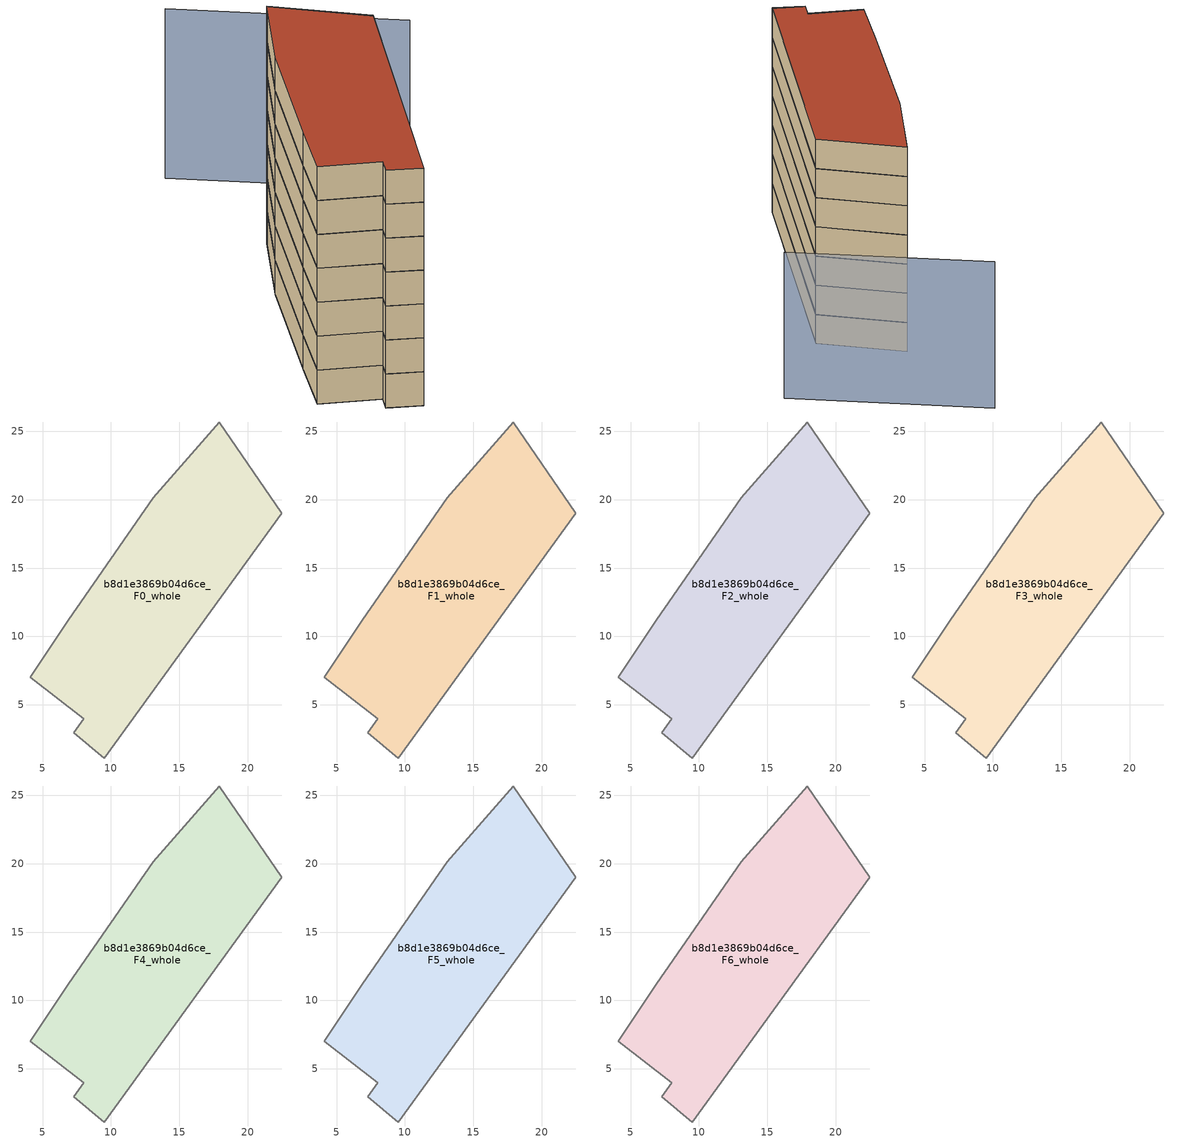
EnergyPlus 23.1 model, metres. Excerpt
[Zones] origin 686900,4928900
b8d1e3869b04d6ce_F0_whole
 floor ground (EU_floor_Construction): 9.5,1.12 22.49,19.01 17.91,25.67 13.1,20.13 6.88,11.18 4.09,7.01 8,3.99 7.27,2.96 z0
 wall adiabatic (EU_wall_Construction): 6.88,11.18 13.1,20.13 17.91,25.67 22.49,19.01 9.5,1.12 7.27,2.96 8,3.99 4.09,7.01 6.88,11.18 z0:3
b8d1e3869b04d6ce_F1_whole
 floor to b8d1e3869b04d6ce_F0_whole (EU_floor_Construction): 9.5,1.12 22.49,19.01 17.91,25.67 13.1,20.13 6.88,11.18 4.09,7.01 8,3.99 7.27,2.96 z3
 wall adiabatic (EU_wall_Construction): 6.88,11.18 13.1,20.13 17.91,25.67 22.49,19.01 9.5,1.12 7.27,2.96 8,3.99 4.09,7.01 6.88,11.18 z3:6
b8d1e3869b04d6ce_F2_whole
 floor to b8d1e3869b04d6ce_F1_whole (EU_floor_Construction): 9.5,1.12 22.49,19.01 17.91,25.67 13.1,20.13 6.88,11.18 4.09,7.01 8,3.99 7.27,2.96 z6
 wall adiabatic (EU_wall_Construction): 6.88,11.18 13.1,20.13 17.91,25.67 22.49,19.01 9.5,1.12 7.27,2.96 8,3.99 4.09,7.01 6.88,11.18 z6:9
b8d1e3869b04d6ce_F3_whole
 floor to b8d1e3869b04d6ce_F2_whole (EU_floor_Construction): 9.5,1.12 22.49,19.01 17.91,25.67 13.1,20.13 6.88,11.18 4.09,7.01 8,3.99 7.27,2.96 z9
 wall adiabatic (EU_wall_Construction): 6.88,11.18 13.1,20.13 17.91,25.67 22.49,19.01 9.5,1.12 7.27,2.96 8,3.99 4.09,7.01 6.88,11.18 z9:12
b8d1e3869b04d6ce_F4_whole
 floor to b8d1e3869b04d6ce_F3_whole (EU_floor_Construction): 9.5,1.12 22.49,19.01 17.91,25.67 13.1,20.13 6.88,11.18 4.09,7.01 8,3.99 7.27,2.96 z12
 wall adiabatic (EU_wall_Construction): 6.88,11.18 13.1,20.13 17.91,25.67 22.49,19.01 9.5,1.12 7.27,2.96 8,3.99 4.09,7.01 6.88,11.18 z12:15
b8d1e3869b04d6ce_F5_whole
 floor to b8d1e3869b04d6ce_F4_whole (EU_floor_Construction): 9.5,1.12 22.49,19.01 17.91,25.67 13.1,20.13 6.88,11.18 4.09,7.01 8,3.99 7.27,2.96 z15
 wall adiabatic (EU_wall_Construction): 6.88,11.18 13.1,20.13 17.91,25.67 22.49,19.01 9.5,1.12 7.27,2.96 8,3.99 4.09,7.01 6.88,11.18 z15:18
b8d1e3869b04d6ce_F6_whole
 floor to b8d1e3869b04d6ce_F5_whole (EU_floor_Construction): 9.5,1.12 22.49,19.01 17.91,25.67 13.1,20.13 6.88,11.18 4.09,7.01 8,3.99 7.27,2.96 z18
 wall adiabatic (EU_wall_Construction): 6.88,11.18 13.1,20.13 17.91,25.67 22.49,19.01 9.5,1.12 7.27,2.96 8,3.99 4.09,7.01 6.88,11.18 z18:21
 roof outside (EU_roof_Construction): 17.91,25.67 22.49,19.01 9.5,1.12 7.27,2.96 8,3.99 4.09,7.01 6.88,11.18 13.1,20.13 z21
shading: 30.88,23.31 19.26,37.64 z0:15
[Building]
EU S2 Campaign: North Axis=0; Terrain=City; Solar Distribution=FullExterior
[Site:Location]
Bologna: Latitude=44.5; Longitude=11.25; Time Zone=1; Elevation=37
[SizingPeriod:WeatherFileDays]
AnnualSizingPeriod: Begin Month=1; Begin Day of Month=1; End Month=12; End Day of Month=31; Day of Week for Start Day=Monday; Use Weather File Daylight Saving Period=No; Use Weather File Rain and Snow Indicators=No
[MATERIAL]
EU_InternalMass_Material: Roughness=MediumRough; Thickness=0.1; Conductivity=1; Density=1800; Specific Heat=900; Thermal Absorptance=0.9; Solar Absorptance=0.7; Visible Absorptance=0.7
[MATERIAL:NOMASS] Roughness=MediumRough; Thermal Absorptance=0.9; Solar Absorptance=0.7; Visible Absorptance=0.7
Name | Thermal Resistance
EU_wall_NoMass | 0.905828
EU_roof_NoMass | 0.37593
EU_floor_NoMass | 0.67114
[CONSTRUCTION]
EU_wall_Construction: EU_wall_NoMass
EU_roof_Construction: EU_roof_NoMass
EU_floor_Construction: EU_floor_NoMass
EU_InternalMass_Construction: EU_InternalMass_Material
[ZONE] Type=1; Multiplier=1; Ceiling Height=autocalculate; Floor Area=autocalculate; Part of Total Floor Area=Yes
Name | Volume
b8d1e3869b04d6ce_F0_whole | 543.136
b8d1e3869b04d6ce_F1_whole; b8d1e3869b04d6ce_F2_whole; b8d1e3869b04d6ce_F3_whole; b8d1e3869b04d6ce_F4_whole; b8d1e3869b04d6ce_F5_whole; b8d1e3869b04d6ce_F6_whole | 543.137
[INTERNALMASS] Construction=EU_InternalMass_Construction; Surface Area=181.046
Name | Zone or ZoneList
b8d1e3869b04d6ce_F0_whole_EU_InternalMass | b8d1e3869b04d6ce_F0_whole
b8d1e3869b04d6ce_F1_whole_EU_InternalMass | b8d1e3869b04d6ce_F1_whole
b8d1e3869b04d6ce_F2_whole_EU_InternalMass | b8d1e3869b04d6ce_F2_whole
b8d1e3869b04d6ce_F3_whole_EU_InternalMass | b8d1e3869b04d6ce_F3_whole
b8d1e3869b04d6ce_F4_whole_EU_InternalMass | b8d1e3869b04d6ce_F4_whole
b8d1e3869b04d6ce_F5_whole_EU_InternalMass | b8d1e3869b04d6ce_F5_whole
b8d1e3869b04d6ce_F6_whole_EU_InternalMass | b8d1e3869b04d6ce_F6_whole
[OTHEREQUIPMENT] Fuel Type=Electricity; Design Level Calculation Method=Watts/Area; Power per Zone Floor Area=1; Fraction Latent=0; Fraction Radiant=0; Fraction Lost=0; Carbon Dioxide Generation Rate=0; EndUse Subcategory=EU_Step8_InternalGains
Name | Zone or ZoneList or Space or SpaceList | Schedule
EU_Step8_InternalGain_b8d1e3869b04d6ce_F0_whole_f000 | b8d1e3869b04d6ce_F0_whole | EU_Step8_GainSchedule_b8d1e3869b04d6ce_F0_whole_f000
EU_Step8_InternalGain_b8d1e3869b04d6ce_F1_whole_f000 | b8d1e3869b04d6ce_F1_whole | EU_Step8_GainSchedule_b8d1e3869b04d6ce_F1_whole_f000
EU_Step8_InternalGain_b8d1e3869b04d6ce_F2_whole_f000 | b8d1e3869b04d6ce_F2_whole | EU_Step8_GainSchedule_b8d1e3869b04d6ce_F2_whole_f000
EU_Step8_InternalGain_b8d1e3869b04d6ce_F3_whole_f000 | b8d1e3869b04d6ce_F3_whole | EU_Step8_GainSchedule_b8d1e3869b04d6ce_F3_whole_f000
EU_Step8_InternalGain_b8d1e3869b04d6ce_F4_whole_f000 | b8d1e3869b04d6ce_F4_whole | EU_Step8_GainSchedule_b8d1e3869b04d6ce_F4_whole_f000
EU_Step8_InternalGain_b8d1e3869b04d6ce_F5_whole_f000 | b8d1e3869b04d6ce_F5_whole | EU_Step8_GainSchedule_b8d1e3869b04d6ce_F5_whole_f000
EU_Step8_InternalGain_b8d1e3869b04d6ce_F6_whole_f000 | b8d1e3869b04d6ce_F6_whole | EU_Step8_GainSchedule_b8d1e3869b04d6ce_F6_whole_f000
[ZONEVENTILATION:DESIGNFLOWRATE] Schedule=EU_AlwaysOn; Design Flow Rate Calculation Method=AirChanges/Hour; Air Changes per Hour=0.73129; Ventilation Type=Natural; Fan Pressure Rise=0; Fan Total Efficiency=1; Constant Term Coefficient=1; Temperature Term Coefficient=0; Velocity Term Coefficient=0; Velocity Squared Term Coefficient=0; Minimum Indoor Temperature=-100; Maximum Indoor Temperature=100; Delta Temperature=-100; Minimum Outdoor Temperature=-100; Maximum Outdoor Temperature=100; Maximum Wind Speed=40
Name | Zone or ZoneList or Space or SpaceList
EU_ConstantAir_b8d1e3869b04d6ce_F0_whole | b8d1e3869b04d6ce_F0_whole
EU_ConstantAir_b8d1e3869b04d6ce_F1_whole | b8d1e3869b04d6ce_F1_whole
EU_ConstantAir_b8d1e3869b04d6ce_F2_whole | b8d1e3869b04d6ce_F2_whole
EU_ConstantAir_b8d1e3869b04d6ce_F3_whole | b8d1e3869b04d6ce_F3_whole
EU_ConstantAir_b8d1e3869b04d6ce_F4_whole | b8d1e3869b04d6ce_F4_whole
EU_ConstantAir_b8d1e3869b04d6ce_F5_whole | b8d1e3869b04d6ce_F5_whole
EU_ConstantAir_b8d1e3869b04d6ce_F6_whole | b8d1e3869b04d6ce_F6_whole
[HVACTEMPLATE:THERMOSTAT] Constant Heating Setpoint=20; Constant Cooling Setpoint=50
EU_HeatOnly_b8d1e3869b04d6ce_F0_whole; EU_HeatOnly_b8d1e3869b04d6ce_F1_whole; EU_HeatOnly_b8d1e3869b04d6ce_F2_whole; EU_HeatOnly_b8d1e3869b04d6ce_F3_whole; EU_HeatOnly_b8d1e3869b04d6ce_F4_whole; EU_HeatOnly_b8d1e3869b04d6ce_F5_whole; EU_HeatOnly_b8d1e3869b04d6ce_F6_whole
[HVACTEMPLATE:ZONE:IDEALLOADSAIRSYSTEM] System Availability Schedule=EU_AlwaysOn; Maximum Heating Supply Air Temperature=50; Minimum Cooling Supply Air Temperature=13; Maximum Heating Supply Air Humidity Ratio=0.0156; Minimum Cooling Supply Air Humidity Ratio=0.0077; Heating Limit=NoLimit; Cooling Limit=NoLimit; Heating Availability Schedule=EU_AlwaysOn; Cooling Availability Schedule=EU_CoolingOff; Dehumidification Control Type=ConstantSensibleHeatRatio; Cooling Sensible Heat Ratio=0.7; Dehumidification Setpoint=60; Humidification Control Type=None; Humidification Setpoint=30; Outdoor Air Method=None; Outdoor Air Flow Rate per Person=0.00944; Outdoor Air Flow Rate per Zone Floor Area=0; Outdoor Air Flow Rate per Zone=0; Demand Controlled Ventilation Type=None; Outdoor Air Economizer Type=NoEconomizer; Heat Recovery Type=None; Sensible Heat Recovery Effectiveness=0.7; Latent Heat Recovery Effectiveness=0.65
Name | Template Thermostat
b8d1e3869b04d6ce_F0_whole | EU_HeatOnly_b8d1e3869b04d6ce_F0_whole
b8d1e3869b04d6ce_F1_whole | EU_HeatOnly_b8d1e3869b04d6ce_F1_whole
b8d1e3869b04d6ce_F2_whole | EU_HeatOnly_b8d1e3869b04d6ce_F2_whole
b8d1e3869b04d6ce_F3_whole | EU_HeatOnly_b8d1e3869b04d6ce_F3_whole
b8d1e3869b04d6ce_F4_whole | EU_HeatOnly_b8d1e3869b04d6ce_F4_whole
b8d1e3869b04d6ce_F5_whole | EU_HeatOnly_b8d1e3869b04d6ce_F5_whole
b8d1e3869b04d6ce_F6_whole | EU_HeatOnly_b8d1e3869b04d6ce_F6_whole
[SIZING:ZONE] Zone Cooling Design Supply Air Temperature Input Method=SupplyAirTemperature; Zone Cooling Design Supply Air Temperature=13; Zone Heating Design Supply Air Temperature Input Method=SupplyAirTemperature; Zone Heating Design Supply Air Temperature=50; Zone Cooling Design Supply Air Humidity Ratio=0.008; Zone Heating Design Supply Air Humidity Ratio=0.008; Cooling Design Air Flow Method=DesignDay; Cooling Design Air Flow Rate=0; Cooling Minimum Air Flow per Zone Floor Area=0.000762; Cooling Minimum Air Flow=0; Cooling Minimum Air Flow Fraction=0.2; Heating Design Air Flow Method=DesignDay; Heating Design Air Flow Rate=0; Heating Maximum Air Flow per Zone Floor Area=0.002032; Heating Maximum Air Flow=0.141576; Heating Maximum Air Flow Fraction=0.3; Account for Dedicated Outdoor Air System=No; Dedicated Outdoor Air System Control Strategy=NeutralSupplyAir; Dedicated Outdoor Air Low Setpoint Temperature for Design=autosize; Dedicated Outdoor Air High Setpoint Temperature for Design=autosize; Zone Load Sizing Method=Sensible Load Only No Latent Load; Zone Latent Cooling Design Supply Air Humidity Ratio Input Method=HumidityRatioDifference; Zone Cooling Design Supply Air Humidity Ratio Difference=0.005; Zone Latent Heating Design Supply Air Humidity Ratio Input Method=HumidityRatioDifference; Zone Humidification Design Supply Air Humidity Ratio Difference=0.005
b8d1e3869b04d6ce_F0_whole; b8d1e3869b04d6ce_F1_whole; b8d1e3869b04d6ce_F2_whole; b8d1e3869b04d6ce_F3_whole; b8d1e3869b04d6ce_F4_whole; b8d1e3869b04d6ce_F5_whole; b8d1e3869b04d6ce_F6_whole
[SCHEDULE:CONSTANT]
Name | Hourly Value
EU_AlwaysOn | 1
EU_CoolingOff | 0
[SCHEDULE:FILE] Column Number=1; Rows to Skip at Top=0; Number of Hours of Data=8760; Column Separator=Comma; Interpolate to Timestep=No; Minutes per Item=60; Adjust Schedule for Daylight Savings=Yes
Name | File
EU_Step8_GainSchedule_b8d1e3869b04d6ce_F0_whole_f000 | ../../schedules/b8d1e3869b04d6ce/b8d1e3869b04d6ce_F0_whole_f000_gain.csv
EU_Step8_GainSchedule_b8d1e3869b04d6ce_F1_whole_f000 | ../../schedules/b8d1e3869b04d6ce/b8d1e3869b04d6ce_F1_whole_f000_gain.csv
EU_Step8_GainSchedule_b8d1e3869b04d6ce_F2_whole_f000 | ../../schedules/b8d1e3869b04d6ce/b8d1e3869b04d6ce_F2_whole_f000_gain.csv
EU_Step8_GainSchedule_b8d1e3869b04d6ce_F3_whole_f000 | ../../schedules/b8d1e3869b04d6ce/b8d1e3869b04d6ce_F3_whole_f000_gain.csv
EU_Step8_GainSchedule_b8d1e3869b04d6ce_F4_whole_f000 | ../../schedules/b8d1e3869b04d6ce/b8d1e3869b04d6ce_F4_whole_f000_gain.csv
EU_Step8_GainSchedule_b8d1e3869b04d6ce_F5_whole_f000 | ../../schedules/b8d1e3869b04d6ce/b8d1e3869b04d6ce_F5_whole_f000_gain.csv
EU_Step8_GainSchedule_b8d1e3869b04d6ce_F6_whole_f000 | ../../schedules/b8d1e3869b04d6ce/b8d1e3869b04d6ce_F6_whole_f000_gain.csv
